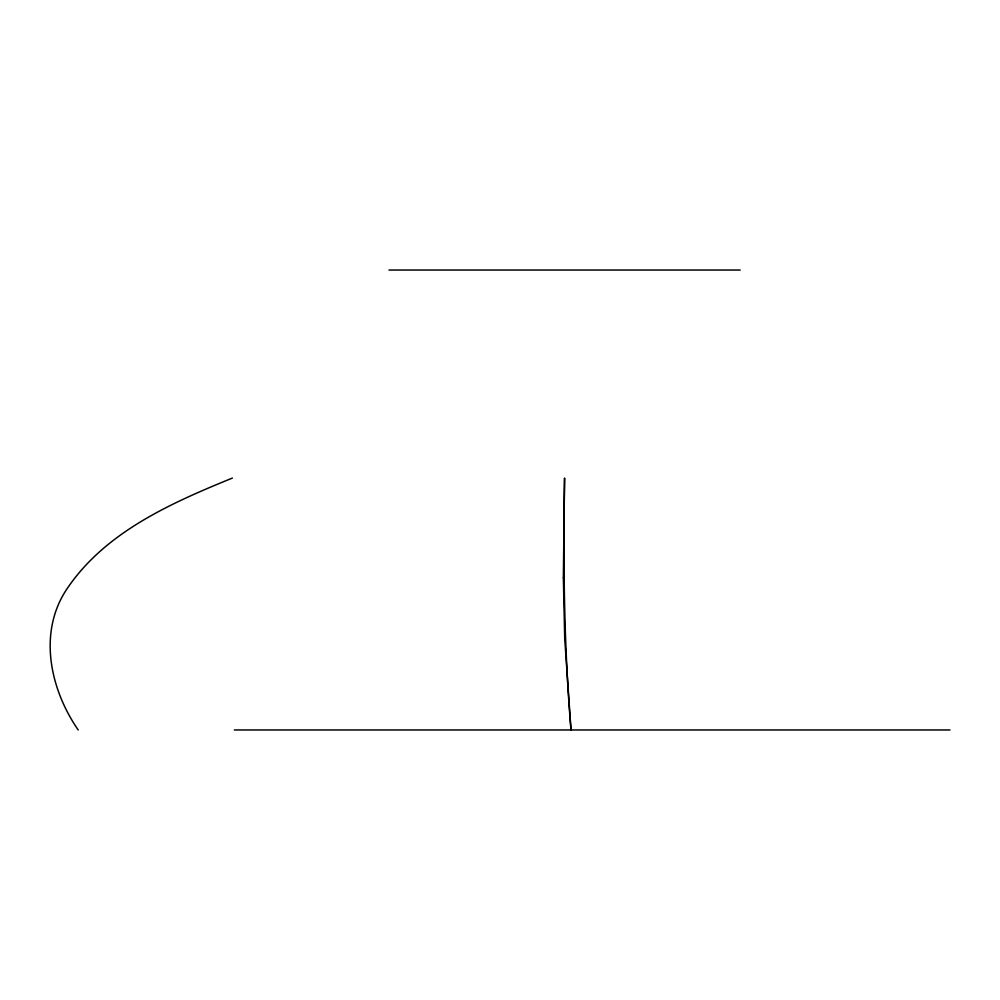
<?xml version="1.0" encoding="UTF-8"?>
<svg xmlns="http://www.w3.org/2000/svg" width="1000" height="1000" viewBox="0 0 1000 1000"><rect width="100%" height="100%" fill="white"/><g stroke="black" fill="none" stroke-linecap="round" stroke-linejoin="round"><path stroke-width="1.5" d="M232.413 478.062C170.637 503.25 104.1 532.525 66.062 590.25C37.938 633.612 50.4 689.8 78.213 729.963M388.938 270.038L740.212 270.038M234.338 729.963L950 729.963M563.35 577.7L564.712 638.462L571 729.963C564 646.2 563.088 562.062 564.575 478.062L563.35 577.7"/></g></svg>
